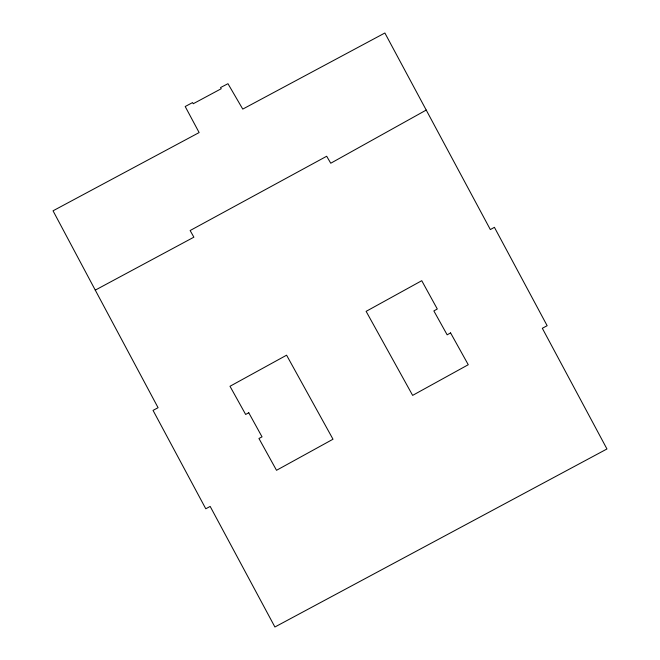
<?xml version="1.0" encoding="UTF-8"?>
<svg xmlns="http://www.w3.org/2000/svg" width="660" height="660" viewBox="0 0 660 660"><rect width="100%" height="100%" fill="white"/><g stroke="black" fill="none" stroke-linecap="round" stroke-linejoin="round"><path stroke-width="0.99" d="M426.244 110.063L330.751 163.226L326.675 156.255L190.13 230.538L193.883 237.179L95.271 290.128L158.078 407.707L153.046 410.388L205.78 508.778L210.169 506.418L274.906 627L606.961 448.973L542.322 328.284L547.148 325.71L494.414 227.321L490.339 229.573L384.879 33L242.756 109.098L227.964 83.696L220.564 87.557L221.207 88.737L193.24 103.744L192.596 102.564L185.196 106.524L199.13 132.569L53.039 210.812L95.271 290.128M450.574 332.896L447.15 334.826L433.859 310.926L437.291 308.995L421.748 280.698L366.118 311.355L412.632 395.381L468.262 364.724L450.574 332.896M248.754 412.748L245.652 414.455L229.993 386.273L286.588 355.187L333.003 439.222L276.515 470.299L258.935 438.471L262.045 436.862L248.754 412.748"/></g></svg>
